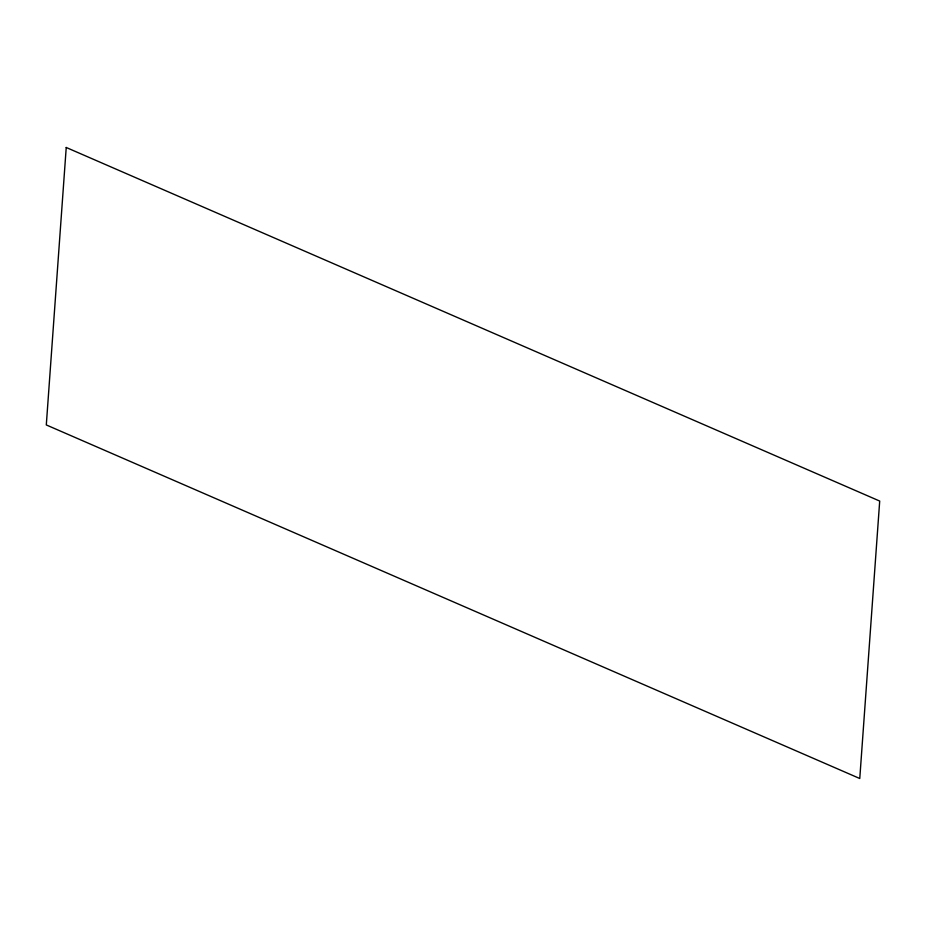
<?xml version="1.0" encoding="UTF-8"?>
<svg xmlns="http://www.w3.org/2000/svg" width="926" height="926" viewBox="0 0 926 926"><rect width="100%" height="100%" fill="white"/><g stroke="black" fill="none" stroke-linecap="round" stroke-linejoin="round"><path stroke-width="1.39" d="M66.232 147.489L46.3 424.941L859.768 778.511L879.7 501.059L66.232 147.489"/></g></svg>
